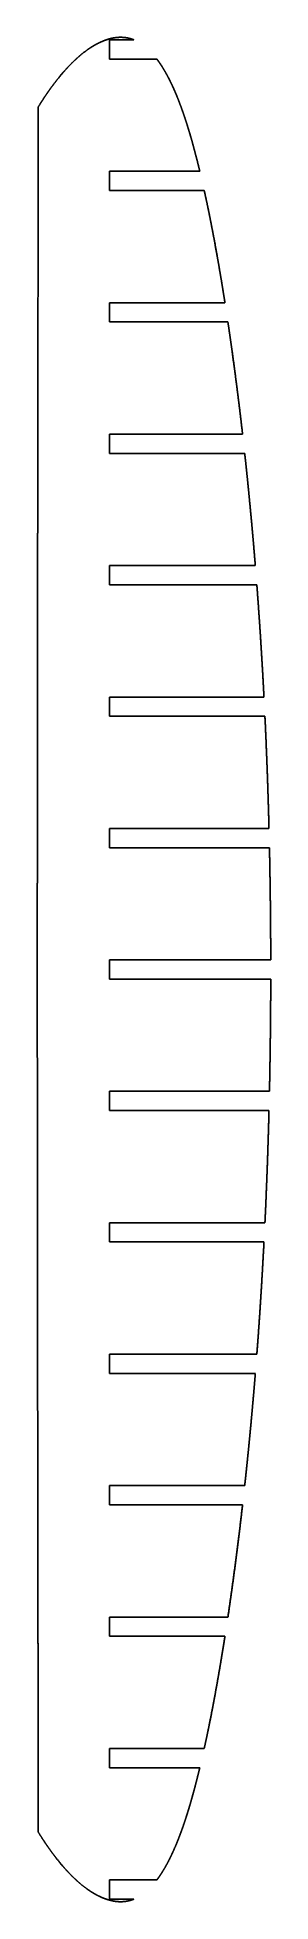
# Model space of a CAD drawing. Header units: metres. Extents: x 37 to 83, y -184 to 184.
import ezdxf

# ---------------------------------------------------------------- set-up
doc = ezdxf.new("R2010")
doc.units = ezdxf.units.M

msp = doc.modelspace()

# ---------------------------------------------------------------- linework, layer by layer
for p, q in [((51.02, 183.9, 1731), (55.89, 183.9, 1731)), ((51.02, 180.1, 1731), (60.43, 180.1, 1731)), ((51.02, 157.9, 1731), (68.93, 157.9, 1731)), ((51.02, 154.1, 1731), (69.81, 154.1, 1731)), ((51.02, 131.9, 1731), (73.91, 131.9, 1731)), ((51.02, 128.1, 1731), (74.49, 128.1, 1731)), ((51.02, 105.9, 1731), (77.4, 105.9, 1731)), ((51.02, 102.1, 1731), (77.82, 102.1, 1731)), ((51.02, 79.9, 1731), (79.92, 79.9, 1731)), ((51.02, 76.1, 1731), (80.22, 76.1, 1731)), ((51.02, 53.9, 1731), (81.64, 53.9, 1731)), ((51.02, 50.1, 1731), (81.82, 50.1, 1731)), ((51.02, 27.9, 1731), (82.63, 27.9, 1731)), ((51.02, 24.1, 1731), (82.72, 24.1, 1731)), ((51.02, 1.9, 1731), (82.97, 1.9, 1731)), ((51.02, -1.9, 1731), (82.97, -1.9, 1731)), ((51.02, -24.1, 1731), (82.72, -24.1, 1731)), ((51.02, -27.9, 1731), (82.63, -27.9, 1731)), ((51.02, -50.1, 1731), (81.83, -50.1, 1731)), ((51.02, -53.9, 1731), (81.64, -53.9, 1731)), ((51.02, -76.1, 1731), (80.22, -76.1, 1731)), ((51.02, -79.9, 1731), (79.93, -79.9, 1731)), ((51.02, -102.1, 1731), (77.82, -102.1, 1731)), ((51.02, -105.9, 1731), (77.4, -105.9, 1731)), ((51.02, -128.1, 1731), (74.49, -128.1, 1731)), ((51.02, -131.9, 1731), (73.91, -131.9, 1731)), ((51.02, -154.1, 1731), (69.8, -154.1, 1731)), ((51.02, -157.9, 1731), (68.93, -157.9, 1731)), ((51.02, -180.1, 1731), (60.43, -180.1, 1731)), ((51.02, -183.9, 1731), (55.89, -183.9, 1731))]:
    msp.add_line(p, q)
for points, knots in [([(55.89, 183.9, 1731), (55.73, 183.96, 1731), (55.58, 184.02, 1731), (55.42, 184.08, 1731), (55.26, 184.13, 1731), (55.09, 184.17, 1731), (54.93, 184.21, 1731), (54.77, 184.25, 1731), (54.24, 184.35, 1731), (53.88, 184.4, 1731), (53.51, 184.43, 1731), (53.15, 184.43, 1731), (52.78, 184.41, 1731), (52.42, 184.38, 1731), (52.06, 184.32, 1731), (51.57, 184.23, 1731), (51.45, 184.2, 1731), (51.32, 184.17, 1731), (51.2, 184.14, 1731), (51.07, 184.11, 1731), (50.95, 184.08, 1731), (50.82, 184.04, 1731), (50.56, 183.96, 1731), (50.42, 183.91, 1731), (50.28, 183.86, 1731), (50.14, 183.81, 1731), (50, 183.76, 1731), (49.86, 183.71, 1731), (49.73, 183.65, 1731), (49.12, 183.39, 1731), (48.66, 183.17, 1731), (48.21, 182.93, 1731), (47.77, 182.67, 1731), (47.34, 182.4, 1731), (46.91, 182.12, 1731), (46.5, 181.82, 1731), (45.41, 180.98, 1731), (44.75, 180.42, 1731), (44.11, 179.84, 1731), (43.49, 179.23, 1731), (42.89, 178.61, 1731), (42.31, 177.97, 1731), (41.74, 177.31, 1731), (40.61, 175.94, 1731), (40.04, 175.21, 1731), (39.49, 174.48, 1731), (38.96, 173.73, 1731), (38.44, 172.97, 1731), (37.93, 172.21, 1731), (37.44, 171.43, 1731), (36.96, 170.65, 1731)], [0, 0, 0, 0, 0, 0, 0, 0, 0, 0.056124, 0.056124, 0.056124, 0.056124, 0.056124, 0.056124, 0.056124, 0.1781, 0.1781, 0.1781, 0.1781, 0.1781, 0.1781, 0.1781, 0.220729, 0.220729, 0.220729, 0.220729, 0.220729, 0.220729, 0.220729, 0.268685, 0.268685, 0.268685, 0.268685, 0.268685, 0.268685, 0.268685, 0.431265, 0.431265, 0.431265, 0.431265, 0.431265, 0.431265, 0.431265, 0.707288, 0.707288, 0.707288, 0.707288, 0.707288, 0.707288, 0.707288, 1, 1, 1, 1, 1, 1, 1, 1, 1]), ([(68.93, 157.9, 1731), (68.75, 158.65, 1731), (68.57, 159.4, 1731), (68.38, 160.15, 1731), (68.19, 160.89, 1731), (67.99, 161.64, 1731), (67.79, 162.39, 1731), (67.59, 163.13, 1731), (67.26, 164.29, 1731), (67.14, 164.71, 1731), (67.02, 165.12, 1731), (66.9, 165.53, 1731), (66.78, 165.93, 1731), (66.66, 166.32, 1731), (66.54, 166.71, 1731), (66.25, 167.63, 1731), (66.08, 168.16, 1731), (65.9, 168.69, 1731), (65.72, 169.22, 1731), (65.54, 169.75, 1731), (65.35, 170.27, 1731), (65.16, 170.8, 1731), (64.78, 171.8, 1731), (64.59, 172.29, 1731), (64.4, 172.77, 1731), (64.2, 173.24, 1731), (64, 173.72, 1731), (63.79, 174.19, 1731), (63.57, 174.66, 1731), (63.13, 175.6, 1731), (62.9, 176.07, 1731), (62.66, 176.53, 1731), (62.42, 176.99, 1731), (62.16, 177.45, 1731), (61.9, 177.9, 1731), (61.63, 178.35, 1731), (61.24, 178.96, 1731), (61.13, 179.12, 1731), (61.01, 179.29, 1731), (60.9, 179.45, 1731), (60.79, 179.62, 1731), (60.67, 179.78, 1731), (60.55, 179.94, 1731), (60.43, 180.1, 1731)], [0, 0, 0, 0, 0, 0, 0, 0, 0, 0.242916, 0.242916, 0.242916, 0.242916, 0.242916, 0.242916, 0.242916, 0.380998, 0.380998, 0.380998, 0.380998, 0.380998, 0.380998, 0.380998, 0.573566, 0.573566, 0.573566, 0.573566, 0.573566, 0.573566, 0.573566, 0.751332, 0.751332, 0.751332, 0.751332, 0.751332, 0.751332, 0.751332, 0.931151, 0.931151, 0.931151, 0.931151, 0.931151, 0.931151, 0.931151, 1, 1, 1, 1, 1, 1, 1, 1, 1]), ([(36.96, 170.65, 1731), (36.96, 170.65, 1731), (36.96, 170.65, 1731), (36.96, 170.65, 1731), (36.96, 170.65, 1731), (36.96, 170.65, 1731), (36.96, 170.65, 1731), (36.96, 170.65, 1731), (36.96, 170.65, 1731), (36.96, 170.65, 1731), (36.96, 170.65, 1731), (36.96, 170.64, 1731), (36.96, 170.64, 1731), (36.96, 170.63, 1731), (36.96, 170.63, 1731), (36.96, 170.61, 1731), (36.96, 170.61, 1731), (36.96, 170.59, 1731), (36.96, 170.58, 1731), (36.96, 170.57, 1731), (36.96, 170.55, 1731), (36.96, 170.53, 1731), (36.96, 170.49, 1731), (36.96, 170.46, 1731), (36.96, 170.43, 1731), (36.96, 170.4, 1731), (36.96, 170.36, 1731), (36.96, 170.32, 1731), (36.96, 170.27, 1731), (36.96, 170.15, 1731), (36.96, 170.08, 1731), (36.96, 170, 1731), (36.96, 169.93, 1731), (36.96, 169.86, 1731), (36.96, 169.78, 1731), (36.95, 169.71, 1731), (36.95, 169.49, 1731), (36.95, 169.34, 1731), (36.95, 169.2, 1731), (36.95, 169.05, 1731), (36.95, 168.91, 1731), (36.95, 168.76, 1731), (36.95, 168.62, 1731), (36.95, 168.24, 1731), (36.95, 168.02, 1731), (36.95, 167.79, 1731), (36.95, 167.56, 1731), (36.95, 167.33, 1731), (36.95, 167.11, 1731), (36.95, 166.88, 1731), (36.95, 166.16, 1731), (36.95, 165.67, 1731), (36.95, 165.17, 1731), (36.95, 164.68, 1731), (36.95, 164.19, 1731), (36.95, 163.7, 1731), (36.94, 163.21, 1731), (36.94, 162.37, 1731), (36.94, 162.01, 1731), (36.94, 161.64, 1731), (36.94, 161.26, 1731), (36.94, 160.86, 1731), (36.94, 160.46, 1731), (36.94, 160.04, 1731), (36.94, 159.39, 1731), (36.94, 159.17, 1731), (36.94, 158.94, 1731), (36.94, 158.72, 1731), (36.94, 158.49, 1731), (36.94, 158.26, 1731), (36.94, 158.02, 1731), (36.94, 157.48, 1731), (36.93, 157.19, 1731), (36.93, 156.89, 1731), (36.93, 156.6, 1731), (36.93, 156.3, 1731), (36.93, 156.01, 1731), (36.93, 155.71, 1731), (36.93, 154.04, 1731), (36.93, 152.67, 1731), (36.93, 151.3, 1731), (36.92, 149.93, 1731), (36.92, 148.56, 1731), (36.92, 147.19, 1731), (36.92, 145.83, 1731), (36.91, 142.07, 1731), (36.91, 139.68, 1731), (36.9, 137.3, 1731), (36.9, 134.91, 1731), (36.9, 132.52, 1731), (36.89, 130.14, 1731), (36.89, 127.75, 1731), (36.88, 122.65, 1731), (36.88, 119.94, 1731), (36.87, 117.23, 1731), (36.87, 114.52, 1731), (36.87, 111.8, 1731), (36.86, 109.09, 1731), (36.86, 106.38, 1731), (36.85, 101.3, 1731), (36.85, 98.93, 1731), (36.84, 96.55, 1731), (36.84, 94.18, 1731), (36.84, 91.81, 1731), (36.84, 89.44, 1731), (36.83, 87.07, 1731), (36.83, 82.75, 1731), (36.83, 80.8, 1731), (36.82, 78.85, 1731), (36.82, 76.9, 1731), (36.82, 74.95, 1731), (36.82, 73, 1731), (36.81, 71.05, 1731), (36.81, 66.44, 1731), (36.81, 63.78, 1731), (36.8, 61.12, 1731), (36.8, 58.46, 1731), (36.8, 55.8, 1731), (36.8, 53.14, 1731), (36.79, 50.48, 1731), (36.79, 45.37, 1731), (36.79, 42.92, 1731), (36.78, 40.47, 1731), (36.78, 38.03, 1731), (36.78, 35.58, 1731), (36.78, 33.13, 1731), (36.78, 30.69, 1731), (36.77, 26.76, 1731), (36.77, 25.28, 1731), (36.77, 23.8, 1731), (36.77, 22.32, 1731), (36.77, 20.84, 1731), (36.77, 19.36, 1731), (36.77, 17.88, 1731), (36.76, 15.84, 1731), (36.76, 15.29, 1731), (36.76, 14.76, 1731), (36.76, 14.24, 1731), (36.76, 13.73, 1731), (36.76, 13.24, 1731), (36.76, 12.76, 1731), (36.76, 11.85, 1731), (36.76, 11.4, 1731), (36.76, 10.95, 1731), (36.76, 10.49, 1731), (36.76, 10.04, 1731), (36.76, 9.59, 1731), (36.76, 9.14, 1731), (36.76, 8.17, 1731), (36.76, 7.64, 1731), (36.76, 7.12, 1731), (36.76, 6.59, 1731), (36.76, 6.06, 1731), (36.76, 5.54, 1731), (36.75, 5.01, 1731), (36.75, 4.21, 1731), (36.75, 3.94, 1731), (36.75, 3.66, 1731), (36.75, 3.39, 1731), (36.75, 3.12, 1731), (36.75, 2.84, 1731), (36.75, 2.57, 1731), (36.75, 2.15, 1731), (36.75, 2, 1731), (36.75, 1.87, 1731), (36.75, 1.74, 1731), (36.75, 1.61, 1731), (36.75, 1.5, 1731), (36.75, 1.39, 1731), (36.75, 1.2, 1731), (36.75, 1.11, 1731), (36.75, 1.02, 1731), (36.75, 0.93, 1731), (36.75, 0.84, 1731), (36.75, 0.76, 1731), (36.75, 0.67, 1731), (36.75, 0.53, 1731), (36.75, 0.48, 1731), (36.75, 0.44, 1731), (36.75, 0.39, 1731), (36.75, 0.34, 1731), (36.75, 0.29, 1731), (36.75, 0.24, 1731), (36.75, 0.18, 1731), (36.75, 0.15, 1731), (36.75, 0.13, 1731), (36.75, 0.11, 1731), (36.75, 0.09, 1731), (36.75, 0.07, 1731), (36.75, 0.05, 1731), (36.75, 0.03, 1731), (36.75, 0.02, 1731), (36.75, 0.01, 1731), (36.75, 0.01, 1731), (36.75, 0, 1731), (36.75, 0, 1731), (36.75, 0, 1731), (36.75, 0, 1731), (36.75, 0, 1731), (36.75, 0, 1731), (36.75, 0, 1731), (36.75, 0, 1731), (36.75, 0, 1731), (36.75, 0, 1731), (36.75, -0.01, 1731), (36.75, -0.01, 1731), (36.75, -0.02, 1731), (36.75, -0.03, 1731), (36.75, -0.03, 1731), (36.75, -0.04, 1731), (36.75, -0.05, 1731), (36.75, -0.08, 1731), (36.75, -0.09, 1731), (36.75, -0.11, 1731), (36.75, -0.13, 1731), (36.75, -0.15, 1731), (36.75, -0.18, 1731), (36.75, -0.21, 1731), (36.75, -0.26, 1731), (36.75, -0.29, 1731), (36.75, -0.33, 1731), (36.75, -0.36, 1731), (36.75, -0.4, 1731), (36.75, -0.44, 1731), (36.75, -0.49, 1731), (36.75, -0.58, 1731), (36.75, -0.64, 1731), (36.75, -0.69, 1731), (36.75, -0.75, 1731), (36.75, -0.81, 1731), (36.75, -0.88, 1731), (36.75, -0.94, 1731), (36.75, -1.16, 1731), (36.75, -1.31, 1731), (36.75, -1.45, 1731), (36.75, -1.6, 1731), (36.75, -1.74, 1731), (36.75, -1.89, 1731), (36.75, -2.04, 1731), (36.75, -2.41, 1731), (36.75, -2.64, 1731), (36.75, -2.86, 1731), (36.75, -3.09, 1731), (36.75, -3.32, 1731), (36.75, -3.55, 1731), (36.75, -3.77, 1731), (36.75, -4.49, 1731), (36.75, -4.98, 1731), (36.76, -5.48, 1731), (36.76, -5.97, 1731), (36.76, -6.46, 1731), (36.76, -6.95, 1731), (36.76, -7.44, 1731), (36.76, -8.28, 1731), (36.76, -8.64, 1731), (36.76, -9.01, 1731), (36.76, -9.39, 1731), (36.76, -9.79, 1731), (36.76, -10.19, 1731), (36.76, -10.61, 1731), (36.76, -11.26, 1731), (36.76, -11.48, 1731), (36.76, -11.7, 1731), (36.76, -11.93, 1731), (36.76, -12.16, 1731), (36.76, -12.39, 1731), (36.76, -12.63, 1731), (36.76, -13.16, 1731), (36.76, -13.46, 1731), (36.76, -13.76, 1731), (36.76, -14.05, 1731), (36.76, -14.35, 1731), (36.76, -14.64, 1731), (36.76, -14.94, 1731), (36.76, -16.6, 1731), (36.77, -17.97, 1731), (36.77, -19.34, 1731), (36.77, -20.71, 1731), (36.77, -22.08, 1731), (36.77, -23.45, 1731), (36.77, -24.82, 1731), (36.77, -28.58, 1731), (36.78, -30.96, 1731), (36.78, -33.35, 1731), (36.78, -35.74, 1731), (36.78, -38.12, 1731), (36.78, -40.51, 1731), (36.79, -42.89, 1731), (36.79, -47.99, 1731), (36.79, -50.7, 1731), (36.8, -53.42, 1731), (36.8, -56.13, 1731), (36.8, -58.84, 1731), (36.8, -61.55, 1731), (36.81, -64.26, 1731), (36.81, -69.34, 1731), (36.81, -71.71, 1731), (36.82, -74.09, 1731), (36.82, -76.46, 1731), (36.82, -78.83, 1731), (36.83, -81.2, 1731), (36.83, -83.57, 1731), (36.83, -87.89, 1731), (36.84, -89.84, 1731), (36.84, -91.79, 1731), (36.84, -93.74, 1731), (36.84, -95.69, 1731), (36.85, -97.64, 1731), (36.85, -99.59, 1731), (36.85, -104.2, 1731), (36.86, -106.86, 1731), (36.86, -109.52, 1731), (36.87, -112.18, 1731), (36.87, -114.84, 1731), (36.87, -117.5, 1731), (36.88, -120.17, 1731), (36.88, -125.27, 1731), (36.89, -127.72, 1731), (36.89, -130.17, 1731), (36.9, -132.62, 1731), (36.9, -135.06, 1731), (36.9, -137.51, 1731), (36.91, -139.96, 1731), (36.91, -143.89, 1731), (36.92, -145.37, 1731), (36.92, -146.85, 1731), (36.92, -148.33, 1731), (36.92, -149.81, 1731), (36.93, -151.29, 1731), (36.93, -152.77, 1731), (36.93, -154.81, 1731), (36.93, -155.36, 1731), (36.93, -155.89, 1731), (36.93, -156.41, 1731), (36.93, -156.92, 1731), (36.94, -157.41, 1731), (36.94, -157.89, 1731), (36.94, -158.8, 1731), (36.94, -159.25, 1731), (36.94, -159.7, 1731), (36.94, -160.15, 1731), (36.94, -160.6, 1731), (36.94, -161.06, 1731), (36.94, -161.51, 1731), (36.94, -162.48, 1731), (36.94, -163.01, 1731), (36.95, -163.54, 1731), (36.95, -164.06, 1731), (36.95, -164.59, 1731), (36.95, -165.11, 1731), (36.95, -165.64, 1731), (36.95, -166.44, 1731), (36.95, -166.71, 1731), (36.95, -166.99, 1731), (36.95, -167.26, 1731), (36.95, -167.53, 1731), (36.95, -167.81, 1731), (36.95, -168.08, 1731), (36.95, -168.5, 1731), (36.95, -168.65, 1731), (36.95, -168.79, 1731), (36.95, -168.92, 1731), (36.95, -169.04, 1731), (36.95, -169.15, 1731), (36.95, -169.26, 1731), (36.95, -169.45, 1731), (36.95, -169.54, 1731), (36.95, -169.63, 1731), (36.95, -169.72, 1731), (36.96, -169.81, 1731), (36.96, -169.89, 1731), (36.96, -169.98, 1731), (36.96, -170.12, 1731), (36.96, -170.17, 1731), (36.96, -170.22, 1731), (36.96, -170.26, 1731), (36.96, -170.31, 1731), (36.96, -170.36, 1731), (36.96, -170.41, 1731), (36.96, -170.48, 1731), (36.96, -170.5, 1731), (36.96, -170.52, 1731), (36.96, -170.54, 1731), (36.96, -170.56, 1731), (36.96, -170.58, 1731), (36.96, -170.6, 1731), (36.96, -170.62, 1731), (36.96, -170.63, 1731), (36.96, -170.63, 1731), (36.96, -170.64, 1731), (36.96, -170.64, 1731), (36.96, -170.64, 1731), (36.96, -170.64, 1731), (36.96, -170.65, 1731), (36.96, -170.65, 1731), (36.96, -170.65, 1731), (36.96, -170.65, 1731), (36.96, -170.65, 1731), (36.96, -170.65, 1731), (36.96, -170.65, 1731), (36.96, -170.65, 1731)], [0, 0, 0, 0, 0, 0, 0, 0, 0, 0.002121, 0.002121, 0.002121, 0.002121, 0.002121, 0.002121, 0.002121, 0.004329, 0.004329, 0.004329, 0.004329, 0.004329, 0.004329, 0.004329, 0.006758, 0.006758, 0.006758, 0.006758, 0.006758, 0.006758, 0.006758, 0.009408, 0.009408, 0.009408, 0.009408, 0.009408, 0.009408, 0.009408, 0.013294, 0.013294, 0.013294, 0.013294, 0.013294, 0.013294, 0.013294, 0.020879, 0.020879, 0.020879, 0.020879, 0.020879, 0.020879, 0.020879, 0.032716, 0.032716, 0.032716, 0.032716, 0.032716, 0.032716, 0.032716, 0.058266, 0.058266, 0.058266, 0.058266, 0.058266, 0.058266, 0.058266, 0.076289, 0.076289, 0.076289, 0.076289, 0.076289, 0.076289, 0.076289, 0.0853, 0.0853, 0.0853, 0.0853, 0.0853, 0.0853, 0.0853, 0.096431, 0.096431, 0.096431, 0.096431, 0.096431, 0.096431, 0.096431, 0.147958, 0.147958, 0.147958, 0.147958, 0.147958, 0.147958, 0.147958, 0.237728, 0.237728, 0.237728, 0.237728, 0.237728, 0.237728, 0.237728, 0.339729, 0.339729, 0.339729, 0.339729, 0.339729, 0.339729, 0.339729, 0.428912, 0.428912, 0.428912, 0.428912, 0.428912, 0.428912, 0.428912, 0.502258, 0.502258, 0.502258, 0.502258, 0.502258, 0.502258, 0.502258, 0.602321, 0.602321, 0.602321, 0.602321, 0.602321, 0.602321, 0.602321, 0.694376, 0.694376, 0.694376, 0.694376, 0.694376, 0.694376, 0.694376, 0.75005, 0.75005, 0.75005, 0.75005, 0.75005, 0.75005, 0.75005, 0.771136, 0.771136, 0.771136, 0.771136, 0.771136, 0.771136, 0.771136, 0.791575, 0.791575, 0.791575, 0.791575, 0.791575, 0.791575, 0.791575, 0.815452, 0.815452, 0.815452, 0.815452, 0.815452, 0.815452, 0.815452, 0.827877, 0.827877, 0.827877, 0.827877, 0.827877, 0.827877, 0.827877, 0.834788, 0.834788, 0.834788, 0.834788, 0.834788, 0.834788, 0.834788, 0.840701, 0.840701, 0.840701, 0.840701, 0.840701, 0.840701, 0.840701, 0.844022, 0.844022, 0.844022, 0.844022, 0.844022, 0.844022, 0.844022, 0.845649, 0.845649, 0.845649, 0.845649, 0.845649, 0.845649, 0.845649, 0.84658, 0.84658, 0.84658, 0.84658, 0.84658, 0.84658, 0.84658, 0.847522, 0.847522, 0.847522, 0.847522, 0.847522, 0.847522, 0.847522, 0.848282, 0.848282, 0.848282, 0.848282, 0.848282, 0.848282, 0.848282, 0.849042, 0.849042, 0.849042, 0.849042, 0.849042, 0.849042, 0.849042, 0.849733, 0.849733, 0.849733, 0.849733, 0.849733, 0.849733, 0.849733, 0.850424, 0.850424, 0.850424, 0.850424, 0.850424, 0.850424, 0.850424, 0.851783, 0.851783, 0.851783, 0.851783, 0.851783, 0.851783, 0.851783, 0.853905, 0.853905, 0.853905, 0.853905, 0.853905, 0.853905, 0.853905, 0.858485, 0.858485, 0.858485, 0.858485, 0.858485, 0.858485, 0.858485, 0.861716, 0.861716, 0.861716, 0.861716, 0.861716, 0.861716, 0.861716, 0.863331, 0.863331, 0.863331, 0.863331, 0.863331, 0.863331, 0.863331, 0.865326, 0.865326, 0.865326, 0.865326, 0.865326, 0.865326, 0.865326, 0.874563, 0.874563, 0.874563, 0.874563, 0.874563, 0.874563, 0.874563, 0.890655, 0.890655, 0.890655, 0.890655, 0.890655, 0.890655, 0.890655, 0.908941, 0.908941, 0.908941, 0.908941, 0.908941, 0.908941, 0.908941, 0.92493, 0.92493, 0.92493, 0.92493, 0.92493, 0.92493, 0.92493, 0.93808, 0.93808, 0.93808, 0.93808, 0.93808, 0.93808, 0.93808, 0.956023, 0.956023, 0.956023, 0.956023, 0.956023, 0.956023, 0.956023, 0.97253, 0.97253, 0.97253, 0.97253, 0.97253, 0.97253, 0.97253, 0.982514, 0.982514, 0.982514, 0.982514, 0.982514, 0.982514, 0.982514, 0.986295, 0.986295, 0.986295, 0.986295, 0.986295, 0.986295, 0.986295, 0.98996, 0.98996, 0.98996, 0.98996, 0.98996, 0.98996, 0.98996, 0.994242, 0.994242, 0.994242, 0.994242, 0.994242, 0.994242, 0.994242, 0.99647, 0.99647, 0.99647, 0.99647, 0.99647, 0.99647, 0.99647, 0.997709, 0.997709, 0.997709, 0.997709, 0.997709, 0.997709, 0.997709, 0.99877, 0.99877, 0.99877, 0.99877, 0.99877, 0.99877, 0.99877, 0.999365, 0.999365, 0.999365, 0.999365, 0.999365, 0.999365, 0.999365, 0.999657, 0.999657, 0.999657, 0.999657, 0.999657, 0.999657, 0.999657, 0.999779, 0.999779, 0.999779, 0.999779, 0.999779, 0.999779, 0.999779, 1, 1, 1, 1, 1, 1, 1, 1, 1]), ([(73.91, 131.9, 1731), (73.71, 133.22, 1731), (73.5, 134.53, 1731), (73.28, 135.84, 1731), (73.06, 137.16, 1731), (72.84, 138.47, 1731), (72.61, 139.78, 1731), (72.38, 141.09, 1731), (71.88, 143.86, 1731), (71.61, 145.32, 1731), (71.33, 146.77, 1731), (71.05, 148.22, 1731), (70.76, 149.67, 1731), (70.46, 151.12, 1731), (70.15, 152.57, 1731), (69.82, 154.03, 1731), (69.82, 154.04, 1731), (69.82, 154.05, 1731), (69.82, 154.06, 1731), (69.81, 154.07, 1731), (69.81, 154.08, 1731), (69.81, 154.09, 1731), (69.81, 154.1, 1731)], [0, 0, 0, 0, 0, 0, 0, 0, 0, 0.47175, 0.47175, 0.47175, 0.47175, 0.47175, 0.47175, 0.47175, 0.99621, 0.99621, 0.99621, 0.99621, 0.99621, 0.99621, 0.99621, 1, 1, 1, 1, 1, 1, 1, 1, 1]), ([(77.4, 105.9, 1731), (77.18, 107.85, 1731), (76.95, 109.79, 1731), (76.71, 111.73, 1731), (76.47, 113.68, 1731), (76.23, 115.62, 1731), (75.97, 117.56, 1731), (75.71, 119.5, 1731), (75.33, 122.28, 1731), (75.22, 123.11, 1731), (75.1, 123.94, 1731), (74.98, 124.77, 1731), (74.86, 125.6, 1731), (74.74, 126.44, 1731), (74.62, 127.27, 1731), (74.49, 128.1, 1731)], [0, 0, 0, 0, 0, 0, 0, 0, 0, 0.699612, 0.699612, 0.699612, 0.699612, 0.699612, 0.699612, 0.699612, 1, 1, 1, 1, 1, 1, 1, 1, 1]), ([(79.92, 79.9, 1731), (79.8, 81.4, 1731), (79.68, 82.89, 1731), (79.55, 84.39, 1731), (79.42, 85.88, 1731), (79.29, 87.37, 1731), (79.15, 88.87, 1731), (79.01, 90.36, 1731), (78.79, 92.67, 1731), (78.71, 93.48, 1731), (78.63, 94.29, 1731), (78.55, 95.1, 1731), (78.47, 95.91, 1731), (78.39, 96.73, 1731), (78.31, 97.54, 1731), (78.17, 98.82, 1731), (78.12, 99.29, 1731), (78.08, 99.76, 1731), (78.03, 100.22, 1731), (77.98, 100.69, 1731), (77.92, 101.16, 1731), (77.87, 101.63, 1731), (77.82, 102.1, 1731)], [0, 0, 0, 0, 0, 0, 0, 0, 0, 0.538238, 0.538238, 0.538238, 0.538238, 0.538238, 0.538238, 0.538238, 0.830784, 0.830784, 0.830784, 0.830784, 0.830784, 0.830784, 0.830784, 1, 1, 1, 1, 1, 1, 1, 1, 1]), ([(81.64, 53.9, 1731), (81.51, 56.37, 1731), (81.37, 58.84, 1731), (81.23, 61.31, 1731), (81.08, 63.78, 1731), (80.93, 66.25, 1731), (80.76, 68.71, 1731), (80.59, 71.18, 1731), (80.38, 73.95, 1731), (80.36, 74.26, 1731), (80.34, 74.57, 1731), (80.32, 74.87, 1731), (80.29, 75.18, 1731), (80.27, 75.49, 1731), (80.25, 75.79, 1731), (80.22, 76.1, 1731)], [0, 0, 0, 0, 0, 0, 0, 0, 0, 0.889401, 0.889401, 0.889401, 0.889401, 0.889401, 0.889401, 0.889401, 1, 1, 1, 1, 1, 1, 1, 1, 1]), ([(77.82, -102.1, 1731), (77.89, -101.45, 1731), (77.96, -100.81, 1731), (78.03, -100.16, 1731), (78.1, -99.51, 1731), (78.17, -98.86, 1731), (78.24, -98.21, 1731), (78.3, -97.56, 1731), (78.44, -96.19, 1731), (78.52, -95.47, 1731), (78.59, -94.75, 1731), (78.66, -94.03, 1731), (78.73, -93.3, 1731), (78.8, -92.58, 1731), (78.87, -91.86, 1731), (79.07, -89.73, 1731), (79.2, -88.33, 1731), (79.33, -86.92, 1731), (79.45, -85.52, 1731), (79.58, -84.11, 1731), (79.7, -82.71, 1731), (79.81, -81.3, 1731), (79.93, -79.9, 1731)], [0, 0, 0, 0, 0, 0, 0, 0, 0, 0.235387, 0.235387, 0.235387, 0.235387, 0.235387, 0.235387, 0.235387, 0.495609, 0.495609, 0.495609, 0.495609, 0.495609, 0.495609, 0.495609, 1, 1, 1, 1, 1, 1, 1, 1, 1]), ([(69.8, -154.1, 1731), (69.95, -153.42, 1731), (70.1, -152.75, 1731), (70.25, -152.07, 1731), (70.39, -151.4, 1731), (70.53, -150.72, 1731), (70.67, -150.04, 1731), (70.81, -149.36, 1731), (71.31, -146.84, 1731), (71.67, -144.99, 1731), (72.02, -143.14, 1731), (72.35, -141.29, 1731), (72.68, -139.43, 1731), (72.99, -137.58, 1731), (73.3, -135.72, 1731), (73.64, -133.62, 1731), (73.68, -133.37, 1731), (73.72, -133.13, 1731), (73.76, -132.88, 1731), (73.8, -132.64, 1731), (73.83, -132.39, 1731), (73.87, -132.15, 1731), (73.91, -131.9, 1731)], [0, 0, 0, 0, 0, 0, 0, 0, 0, 0.244995, 0.244995, 0.244995, 0.244995, 0.244995, 0.244995, 0.244995, 0.912116, 0.912116, 0.912116, 0.912116, 0.912116, 0.912116, 0.912116, 1, 1, 1, 1, 1, 1, 1, 1, 1]), ([(60.43, -180.1, 1731), (60.6, -179.87, 1731), (60.77, -179.64, 1731), (60.94, -179.4, 1731), (61.1, -179.16, 1731), (61.26, -178.92, 1731), (61.42, -178.68, 1731), (61.57, -178.43, 1731), (62.08, -177.59, 1731), (62.43, -176.98, 1731), (62.76, -176.36, 1731), (63.07, -175.73, 1731), (63.37, -175.1, 1731), (63.66, -174.46, 1731), (63.94, -173.82, 1731), (64.49, -172.52, 1731), (64.75, -171.86, 1731), (65.01, -171.2, 1731), (65.26, -170.54, 1731), (65.5, -169.87, 1731), (65.73, -169.2, 1731), (65.95, -168.53, 1731), (66.3, -167.46, 1731), (66.43, -167.07, 1731), (66.55, -166.68, 1731), (66.67, -166.28, 1731), (66.79, -165.89, 1731), (66.91, -165.5, 1731), (67.02, -165.1, 1731), (67.27, -164.25, 1731), (67.4, -163.77, 1731), (67.54, -163.3, 1731), (67.67, -162.81, 1731), (67.81, -162.32, 1731), (67.94, -161.82, 1731), (68.07, -161.32, 1731), (68.3, -160.44, 1731), (68.39, -160.08, 1731), (68.48, -159.72, 1731), (68.57, -159.35, 1731), (68.66, -158.99, 1731), (68.75, -158.63, 1731), (68.84, -158.26, 1731), (68.93, -157.9, 1731)], [0, 0, 0, 0, 0, 0, 0, 0, 0, 0.098517, 0.098517, 0.098517, 0.098517, 0.098517, 0.098517, 0.098517, 0.337082, 0.337082, 0.337082, 0.337082, 0.337082, 0.337082, 0.337082, 0.578897, 0.578897, 0.578897, 0.578897, 0.578897, 0.578897, 0.578897, 0.718787, 0.718787, 0.718787, 0.718787, 0.718787, 0.718787, 0.718787, 0.883334, 0.883334, 0.883334, 0.883334, 0.883334, 0.883334, 0.883334, 1, 1, 1, 1, 1, 1, 1, 1, 1]), ([(36.96, -170.65, 1731), (37.43, -171.42, 1731), (37.91, -172.17, 1731), (38.4, -172.92, 1731), (38.91, -173.66, 1731), (39.43, -174.39, 1731), (39.97, -175.11, 1731), (40.52, -175.82, 1731), (41.63, -177.19, 1731), (42.2, -177.85, 1731), (42.78, -178.49, 1731), (43.38, -179.12, 1731), (43.99, -179.73, 1731), (44.63, -180.32, 1731), (45.29, -180.89, 1731), (46.26, -181.64, 1731), (46.55, -181.85, 1731), (46.84, -182.06, 1731), (47.14, -182.26, 1731), (47.44, -182.46, 1731), (47.74, -182.65, 1731), (48.05, -182.83, 1731), (48.52, -183.08, 1731), (48.67, -183.16, 1731), (48.82, -183.24, 1731), (48.97, -183.32, 1731), (49.13, -183.39, 1731), (49.28, -183.46, 1731), (49.43, -183.53, 1731), (49.74, -183.66, 1731), (49.89, -183.72, 1731), (50.05, -183.78, 1731), (50.2, -183.84, 1731), (50.36, -183.89, 1731), (50.51, -183.94, 1731), (50.67, -183.99, 1731), (51.28, -184.17, 1731), (51.75, -184.29, 1731), (52.22, -184.37, 1731), (52.69, -184.43, 1731), (53.17, -184.45, 1731), (53.65, -184.43, 1731), (54.13, -184.38, 1731), (54.76, -184.25, 1731), (54.93, -184.21, 1731), (55.09, -184.17, 1731), (55.26, -184.13, 1731), (55.42, -184.08, 1731), (55.58, -184.02, 1731), (55.73, -183.96, 1731), (55.89, -183.9, 1731)], [0, 0, 0, 0, 0, 0, 0, 0, 0, 0.01715056, 0.01715056, 0.01715056, 0.01715056, 0.01715056, 0.01715056, 0.01715056, 0.03373481, 0.03373481, 0.03373481, 0.03373481, 0.03373481, 0.03373481, 0.03373481, 0.04058406, 0.04058406, 0.04058406, 0.04058406, 0.04058406, 0.04058406, 0.04058406, 0.04388876, 0.04388876, 0.04388876, 0.04388876, 0.04388876, 0.04388876, 0.04388876, 0.0471935, 0.0471935, 0.0471935, 0.0471935, 0.0471935, 0.0471935, 0.0471935, 0.05692525, 0.05692525, 0.05692525, 0.05692525, 0.05692525, 0.05692525, 0.05692525, 0.06035987, 0.06035987, 0.06035987, 0.06035987, 0.06035987, 0.06035987, 0.06035987, 0.06035987, 0.06035987])]:
    msp.add_open_spline(points, degree=8, knots=knots)
for points, degree in [([(51.02, 183.9, 1731), (51.02, 180.1, 1731)], 1), ([(51.02, 157.9, 1731), (51.02, 154.1, 1731)], 1), ([(51.02, 131.9, 1731), (51.02, 128.1, 1731)], 1), ([(51.02, 105.9, 1731), (51.02, 102.1, 1731)], 1), ([(51.02, 79.9, 1731), (51.02, 76.1, 1731)], 1), ([(51.02, 53.9, 1731), (51.02, 50.1, 1731)], 1), ([(82.63, 27.9, 1731), (82.56, 30.68, 1731), (82.48, 33.45, 1731), (82.39, 36.23, 1731), (82.3, 39, 1731), (82.19, 41.78, 1731), (82.08, 44.55, 1731), (81.96, 47.33, 1731), (81.82, 50.1, 1731)], 8), ([(51.02, 27.9, 1731), (51.02, 24.1, 1731)], 1), ([(82.97, 1.9, 1731), (82.97, 4.68, 1731), (82.96, 7.45, 1731), (82.94, 10.23, 1731), (82.91, 13, 1731), (82.87, 15.78, 1731), (82.83, 18.55, 1731), (82.78, 21.33, 1731), (82.72, 24.1, 1731)], 8), ([(51.02, 1.9, 1731), (51.02, 0, 1731)], 1), ([(51.02, -1.9, 1731), (51.02, 0, 1731)], 1), ([(82.72, -24.1, 1731), (82.78, -21.33, 1731), (82.83, -18.55, 1731), (82.87, -15.78, 1731), (82.91, -13, 1731), (82.94, -10.23, 1731), (82.96, -7.45, 1731), (82.97, -4.68, 1731), (82.97, -1.9, 1731)], 8), ([(51.02, -27.9, 1731), (51.02, -24.1, 1731)], 1), ([(81.83, -50.1, 1731), (81.96, -47.33, 1731), (82.08, -44.55, 1731), (82.19, -41.78, 1731), (82.3, -39, 1731), (82.39, -36.23, 1731), (82.48, -33.45, 1731), (82.56, -30.68, 1731), (82.63, -27.9, 1731)], 8), ([(51.02, -53.9, 1731), (51.02, -50.1, 1731)], 1), ([(80.22, -76.1, 1731), (80.44, -73.33, 1731), (80.64, -70.55, 1731), (80.83, -67.78, 1731), (81.01, -65.01, 1731), (81.18, -62.23, 1731), (81.34, -59.45, 1731), (81.49, -56.68, 1731), (81.64, -53.9, 1731)], 8), ([(51.02, -79.9, 1731), (51.02, -76.1, 1731)], 1), ([(51.02, -105.9, 1731), (51.02, -102.1, 1731)], 1), ([(74.49, -128.1, 1731), (74.91, -125.33, 1731), (75.3, -122.56, 1731), (75.69, -119.79, 1731), (76.05, -117.01, 1731), (76.41, -114.24, 1731), (76.75, -111.46, 1731), (77.08, -108.68, 1731), (77.4, -105.9, 1731)], 8), ([(51.02, -131.9, 1731), (51.02, -128.1, 1731)], 1), ([(51.02, -157.9, 1731), (51.02, -154.1, 1731)], 1), ([(51.02, -183.9, 1731), (51.02, -180.1, 1731)], 1)]:
    msp.add_open_spline(points, degree=degree)

doc.saveas('drawing.dxf')
